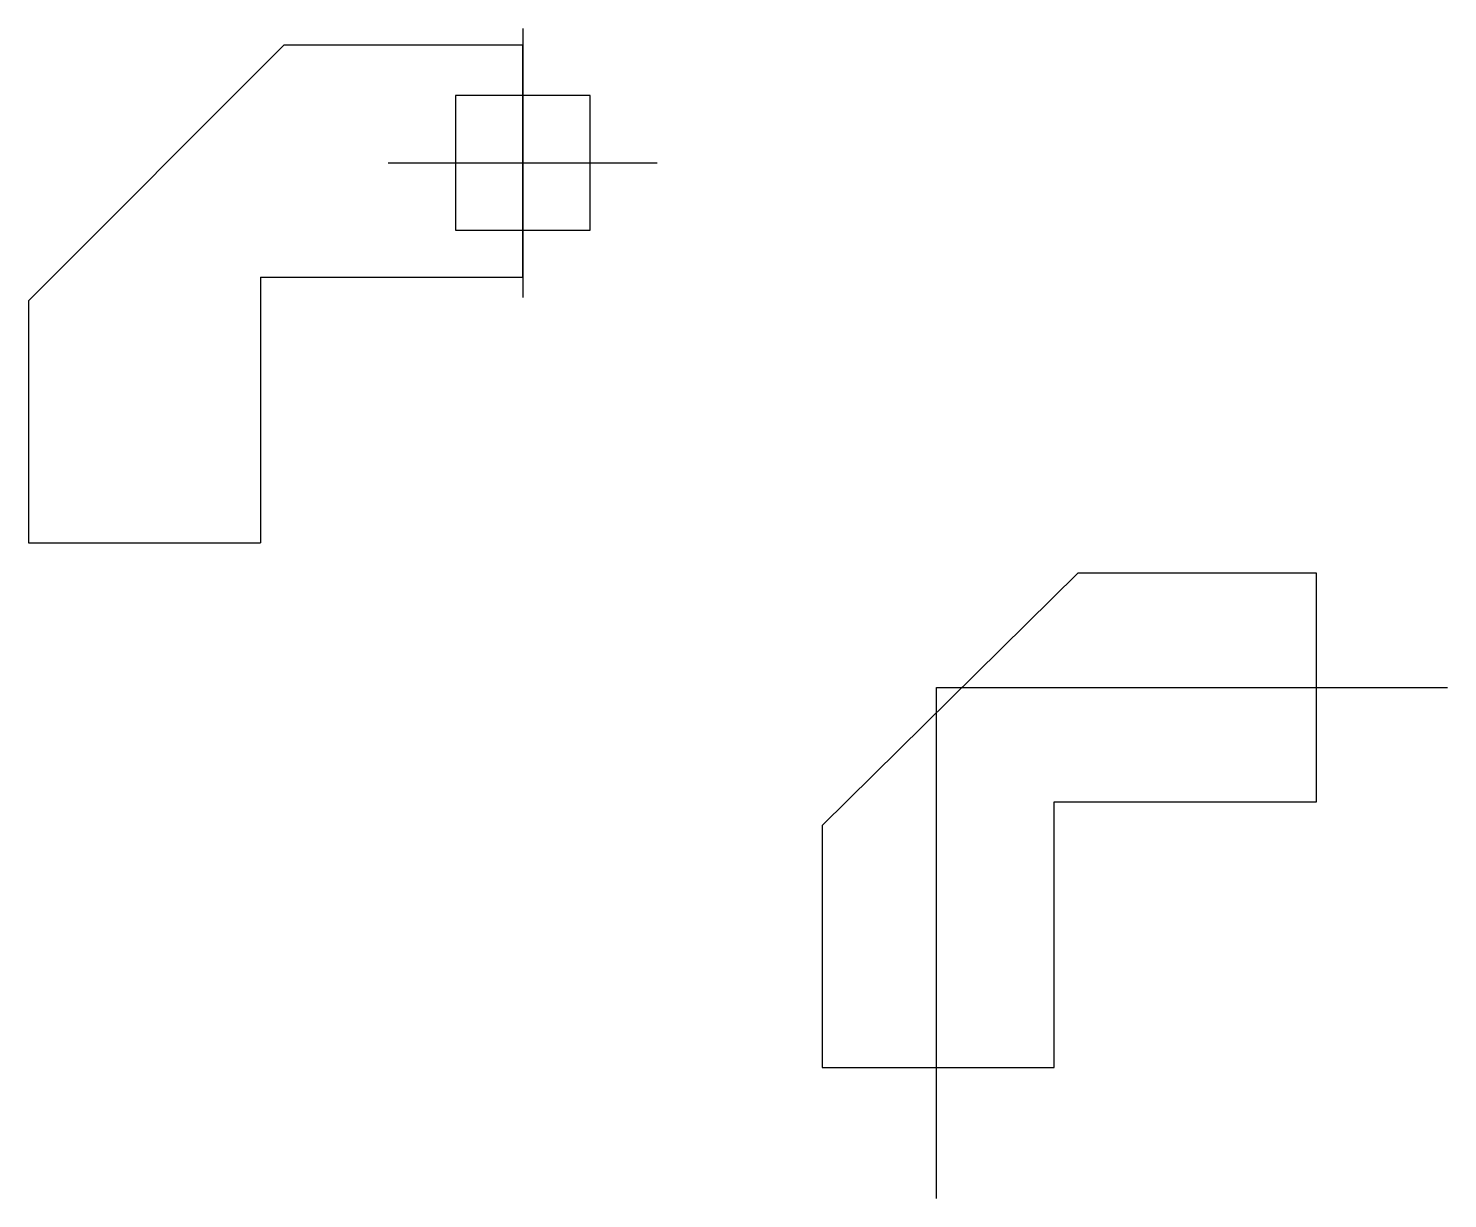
# Model space of a CAD drawing. Extents: x -0.211 to 0.211, y -0.174 to 0.174.
import ezdxf

# ---------------------------------------------------------------- set-up
doc = ezdxf.new("R2010")
doc.units = 0
doc.layers.get('0').update_dxf_attribs({"linetype": 'CONTINUOUS'})

msp = doc.modelspace()

# ---------------------------------------------------------------- linework, layer by layer
for points in [[(-0.064, 0.174), (-0.064, 0.094)], [(-0.135, 0.169), (-0.211, 0.093), (-0.211, 0.021), (-0.142, 0.021)], [(-0.142, 0.1), (-0.064, 0.1), (-0.064, 0.169), (-0.135, 0.169)], [(-0.084, 0.114), (-0.044, 0.114), (-0.044, 0.154), (-0.084, 0.154), (-0.084, 0.114)], [(-0.104, 0.134), (-0.024, 0.134)], [(-0.142, 0.1), (-0.142, 0.021)], [(0.059, -0.174), (0.059, -0.022), (0.211, -0.022)]]:
    msp.add_lwpolyline(points)
msp.add_lwpolyline([(0.094, -0.056), (0.172, -0.056), (0.172, 0.012), (0.101, 0.012), (0.025, -0.063), (0.025, -0.135), (0.094, -0.135), (0.094, -0.056)], close=True)

doc.saveas('drawing.dxf')
